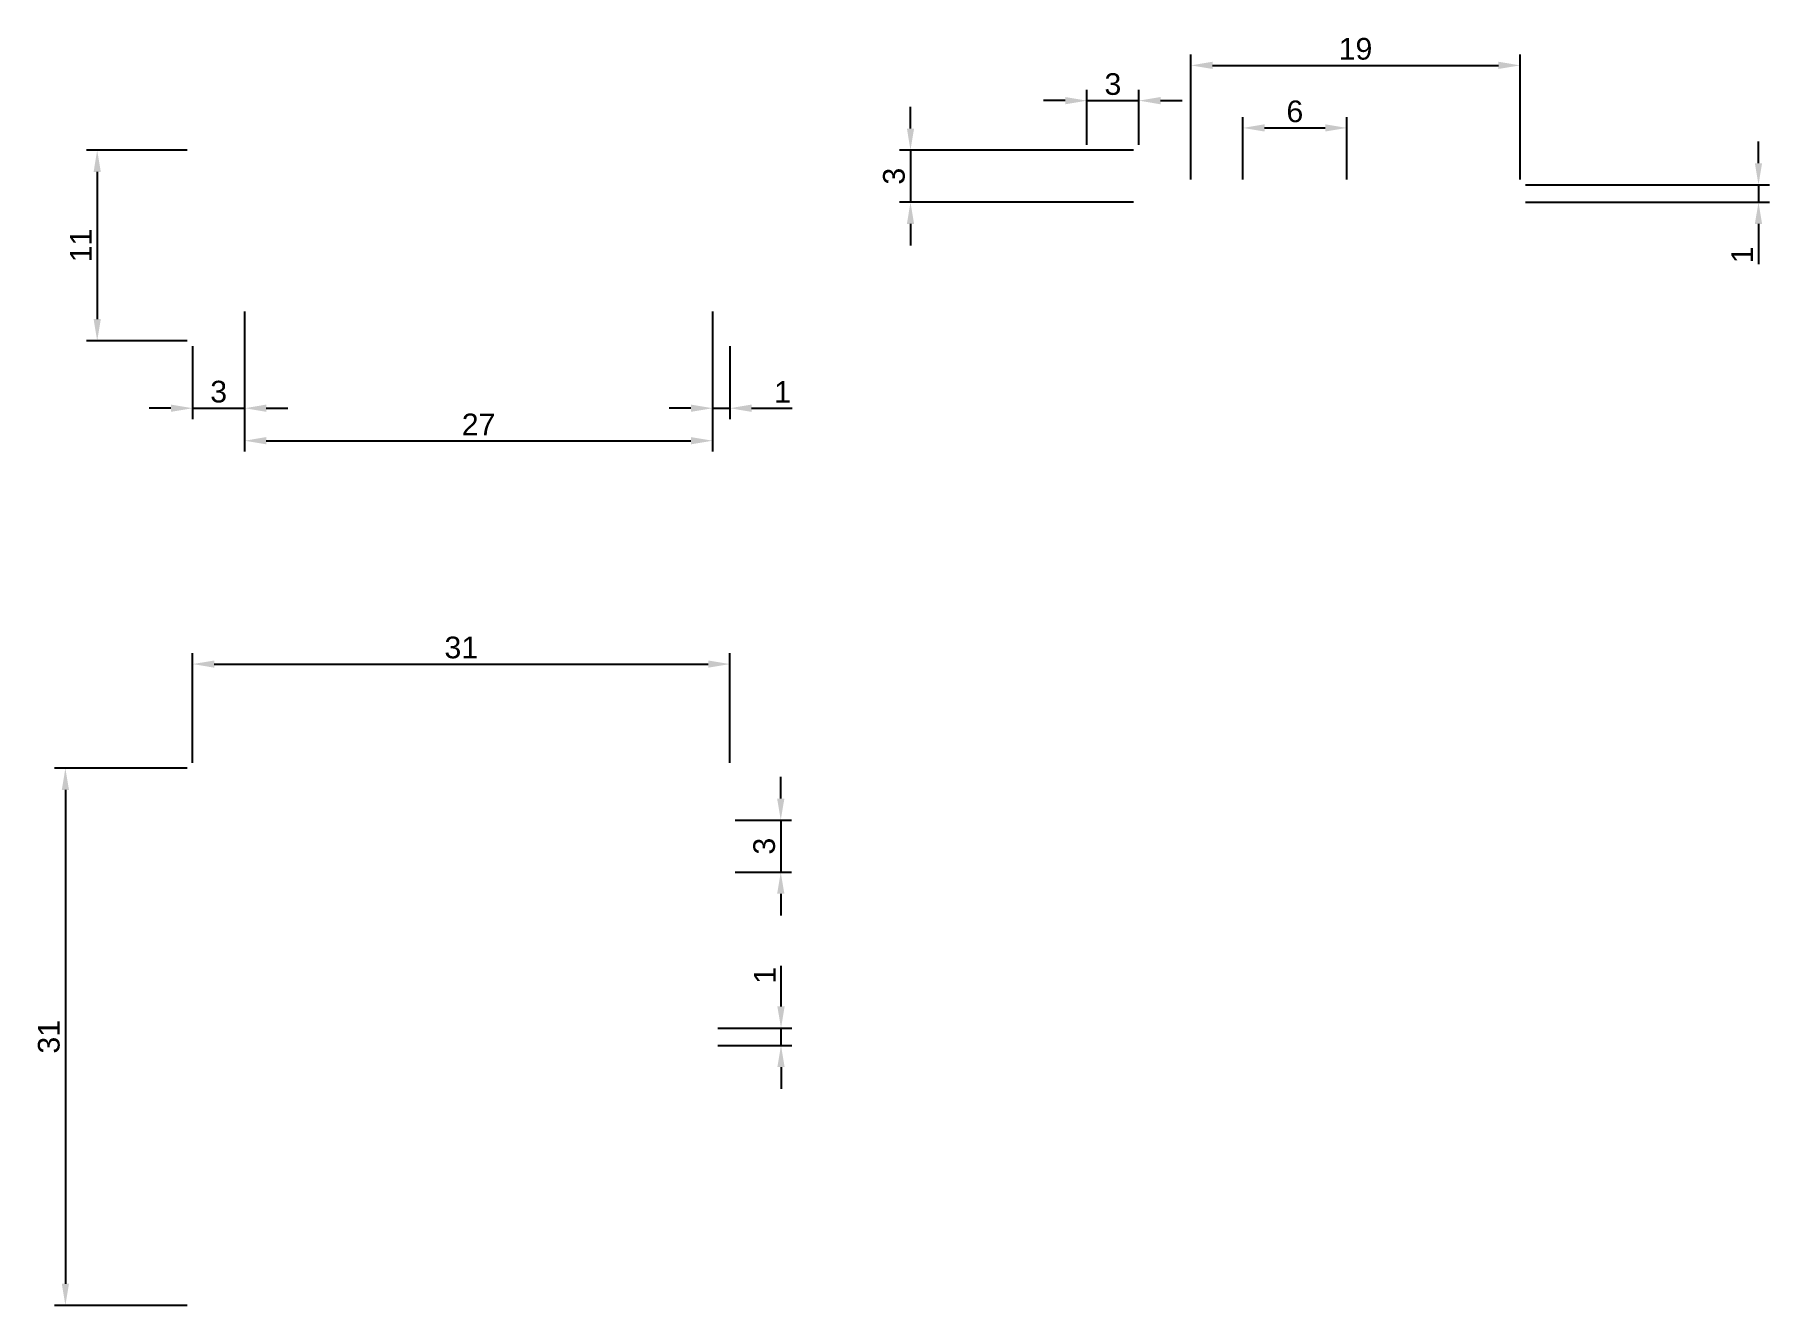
# Paper-space layout '2' of a CAD drawing. Header units: millimetres. Extents: x 14 to 215, y 54 to 200.
import ezdxf

# ---------------------------------------------------------------- set-up
doc = ezdxf.new("R2010")
doc.units = ezdxf.units.MM
doc.styles.get("Standard").update_dxf_attribs({"font": 'arial.ttf'})
doc.dimstyles.new('ISO-25', dxfattribs={"dimtxt": 2.5, "dimasz": 2.5, "dimexe": 1.25, "dimexo": 0.625, "dimtad": 1, "dimtxsty": 'Standard', "dimcen": 2.5, "dimclrd": 1, "dimclre": 1, "dimclrt": 1, "dimadec": 0, "dimazin": 0, "dimtfac": 1, "dimtmove": 0, "dimatfit": 3, "dimfxl": 1, "dimarcsym": 0})

# ---------------------------------------------------------------- blocks, each defined once
blk = doc.blocks.new('*D10')
at = {"color": 1, "lineweight": -2, "transparency": 16777216}
for p, q in [((32.03, 115.72), (16.72, 115.72)), ((17.97, 113.22), (17.97, 56.22)), ((32.03, 53.72), (16.72, 53.72))]:
    blk.add_line(p, q, dxfattribs=at)
at = {"color": 1, "transparency": 16777216}
for points in [[(17.56, 113.22), (18.39, 113.22), (17.97, 115.72)], [(17.56, 56.22), (18.39, 56.22), (17.97, 53.72)]]:
    blk.add_solid(points, dxfattribs=at)
at = {"layer": 'Defpoints', "color": 0, "transparency": 16777216}
for p in [(32.66, 115.72), (17.97, 53.72), (32.66, 53.72)]:
    blk.add_point(p, dxfattribs=at)
at = {"color": 1, "transparency": 16777216, "insert": (16.07, 84.72), "char_height": 2.5, "attachment_point": 5, "rotation": 90}
blk.add_mtext('31', dxfattribs=at)
blk = doc.blocks.new('*D11')
at = {"color": 1, "lineweight": -2, "transparency": 16777216}
for p, q in [((32.66, 116.35), (32.66, 128.99)), ((94.66, 116.35), (94.66, 128.99)), ((35.16, 127.74), (92.16, 127.74))]:
    blk.add_line(p, q, dxfattribs=at)
at = {"color": 1, "transparency": 16777216}
for points in [[(35.16, 128.15), (35.16, 127.32), (32.66, 127.74)], [(92.16, 128.15), (92.16, 127.32), (94.66, 127.74)]]:
    blk.add_solid(points, dxfattribs=at)
at = {"layer": 'Defpoints', "color": 0, "transparency": 16777216}
for p in [(94.66, 127.74), (32.66, 115.72), (94.66, 115.72)]:
    blk.add_point(p, dxfattribs=at)
at = {"color": 1, "transparency": 16777216, "insert": (63.66, 129.64), "char_height": 2.5, "attachment_point": 5}
blk.add_mtext('31', dxfattribs=at)
blk = doc.blocks.new('*D12')
at = {"color": 1, "lineweight": -2, "transparency": 16777216}
for p, q in [((32.03, 187.05), (20.39, 187.05)), ((21.64, 184.55), (21.64, 167.55)), ((32.03, 165.05), (20.39, 165.05))]:
    blk.add_line(p, q, dxfattribs=at)
at = {"color": 1, "transparency": 16777216}
for points in [[(21.23, 184.55), (22.06, 184.55), (21.64, 187.05)], [(21.23, 167.55), (22.06, 167.55), (21.64, 165.05)]]:
    blk.add_solid(points, dxfattribs=at)
at = {"layer": 'Defpoints', "color": 0, "transparency": 16777216}
for p in [(32.66, 187.05), (21.64, 165.05), (32.66, 165.05)]:
    blk.add_point(p, dxfattribs=at)
at = {"color": 1, "transparency": 16777216, "insert": (19.76, 176.05), "char_height": 2.5, "attachment_point": 5, "rotation": 90}
blk.add_mtext('11', dxfattribs=at)
blk = doc.blocks.new('*D13')
at = {"color": 1, "lineweight": -2, "transparency": 16777216}
for p, q in [((147.86, 183.67), (147.86, 198.09)), ((150.36, 196.84), (183.36, 196.84)), ((185.86, 183.67), (185.86, 198.09))]:
    blk.add_line(p, q, dxfattribs=at)
at = {"color": 1, "transparency": 16777216}
for points in [[(150.36, 197.26), (150.36, 196.43), (147.86, 196.84)], [(183.36, 197.26), (183.36, 196.43), (185.86, 196.84)]]:
    blk.add_solid(points, dxfattribs=at)
at = {"layer": 'Defpoints', "color": 0, "transparency": 16777216}
for p in [(185.86, 196.84), (147.86, 183.05), (185.86, 183.05)]:
    blk.add_point(p, dxfattribs=at)
at = {"color": 1, "transparency": 16777216, "insert": (166.86, 198.74), "char_height": 2.5, "attachment_point": 5}
blk.add_mtext('19', dxfattribs=at)
blk = doc.blocks.new('*D14')
at = {"color": 1, "lineweight": -2, "transparency": 16777216}
for p, q in [((100.53, 112.22), (100.53, 114.72)), ((95.28, 109.72), (101.78, 109.72)), ((100.53, 109.72), (100.53, 103.72)), ((95.28, 103.72), (101.78, 103.72)), ((100.53, 101.22), (100.53, 98.72))]:
    blk.add_line(p, q, dxfattribs=at)
at = {"color": 1, "transparency": 16777216}
for points in [[(100.11, 112.22), (100.95, 112.22), (100.53, 109.72)], [(100.11, 101.22), (100.95, 101.22), (100.53, 103.72)]]:
    blk.add_solid(points, dxfattribs=at)
at = {"layer": 'Defpoints', "color": 0, "transparency": 16777216}
for p in [(94.66, 109.72), (94.66, 103.72), (100.53, 103.72)]:
    blk.add_point(p, dxfattribs=at)
at = {"color": 1, "transparency": 16777216, "insert": (98.63, 106.72), "char_height": 2.5, "attachment_point": 5, "rotation": 90}
blk.add_mtext('3', dxfattribs=at)
blk = doc.blocks.new('*D16')
at = {"color": 1, "lineweight": -2, "transparency": 16777216}
for p, q in [((213.37, 185.55), (213.37, 188.05)), ((186.49, 183.05), (214.62, 183.05)), ((213.37, 183.05), (213.37, 181.05)), ((186.49, 181.05), (214.62, 181.05)), ((213.37, 178.55), (213.37, 173.88))]:
    blk.add_line(p, q, dxfattribs=at)
at = {"color": 1, "transparency": 16777216}
for points in [[(212.95, 185.55), (213.78, 185.55), (213.37, 183.05)], [(212.95, 178.55), (213.78, 178.55), (213.37, 181.05)]]:
    blk.add_solid(points, dxfattribs=at)
at = {"layer": 'Defpoints', "color": 0, "transparency": 16777216}
for p in [(185.86, 183.05), (185.86, 181.05), (213.37, 181.05)]:
    blk.add_point(p, dxfattribs=at)
at = {"color": 1, "transparency": 16777216, "insert": (211.49, 174.96), "char_height": 2.5, "attachment_point": 5, "rotation": 90}
blk.add_mtext('1', dxfattribs=at)
blk = doc.blocks.new('*D17')
at = {"color": 1, "lineweight": -2, "transparency": 16777216}
for p, q in [((115.5, 189.55), (115.5, 192.05)), ((141.24, 187.05), (114.25, 187.05)), ((115.5, 187.05), (115.5, 181.05)), ((141.24, 181.05), (114.25, 181.05)), ((115.5, 178.55), (115.5, 176.05))]:
    blk.add_line(p, q, dxfattribs=at)
at = {"color": 1, "transparency": 16777216}
for points in [[(115.09, 189.55), (115.92, 189.55), (115.5, 187.05)], [(115.09, 178.55), (115.92, 178.55), (115.5, 181.05)]]:
    blk.add_solid(points, dxfattribs=at)
at = {"layer": 'Defpoints', "color": 0, "transparency": 16777216}
for p in [(141.86, 187.05), (115.5, 181.05), (141.86, 181.05)]:
    blk.add_point(p, dxfattribs=at)
at = {"color": 1, "transparency": 16777216, "insert": (113.6, 184.05), "char_height": 2.5, "attachment_point": 5, "rotation": 90}
blk.add_mtext('3', dxfattribs=at)
blk = doc.blocks.new('*D18')
at = {"color": 1, "lineweight": -2, "transparency": 16777216}
for p, q in [((153.86, 183.67), (153.86, 190.87)), ((165.86, 183.67), (165.86, 190.87)), ((156.36, 189.62), (163.36, 189.62))]:
    blk.add_line(p, q, dxfattribs=at)
at = {"color": 1, "transparency": 16777216}
for points in [[(156.36, 190.04), (156.36, 189.21), (153.86, 189.62)], [(163.36, 190.04), (163.36, 189.21), (165.86, 189.62)]]:
    blk.add_solid(points, dxfattribs=at)
at = {"layer": 'Defpoints', "color": 0, "transparency": 16777216}
for p in [(165.86, 189.62), (153.86, 183.05), (165.86, 183.05)]:
    blk.add_point(p, dxfattribs=at)
at = {"color": 1, "transparency": 16777216, "insert": (159.86, 191.52), "char_height": 2.5, "attachment_point": 5}
blk.add_mtext('6', dxfattribs=at)
blk = doc.blocks.new('*D22')
at = {"color": 1, "lineweight": -2, "transparency": 16777216}
for p, q in [((133.36, 192.77), (130.86, 192.77)), ((135.86, 187.67), (135.86, 194.02)), ((135.86, 192.77), (141.86, 192.77)), ((141.86, 187.67), (141.86, 194.02)), ((144.36, 192.77), (146.86, 192.77))]:
    blk.add_line(p, q, dxfattribs=at)
at = {"color": 1, "transparency": 16777216}
for points in [[(133.36, 193.19), (133.36, 192.35), (135.86, 192.77)], [(144.36, 193.19), (144.36, 192.35), (141.86, 192.77)]]:
    blk.add_solid(points, dxfattribs=at)
at = {"layer": 'Defpoints', "color": 0, "transparency": 16777216}
for p in [(141.86, 192.77), (135.86, 187.05), (141.86, 187.05)]:
    blk.add_point(p, dxfattribs=at)
at = {"color": 1, "transparency": 16777216, "insert": (138.86, 194.67), "char_height": 2.5, "attachment_point": 5}
blk.add_mtext('3', dxfattribs=at)
blk = doc.blocks.new('*D25')
at = {"color": 1, "lineweight": -2, "transparency": 16777216}
for p, q in [((38.66, 168.42), (38.66, 152.27)), ((92.66, 168.42), (92.66, 152.27)), ((41.16, 153.52), (90.16, 153.52))]:
    blk.add_line(p, q, dxfattribs=at)
at = {"color": 1, "transparency": 16777216}
for points in [[(41.16, 153.94), (41.16, 153.1), (38.66, 153.52)], [(90.16, 153.94), (90.16, 153.1), (92.66, 153.52)]]:
    blk.add_solid(points, dxfattribs=at)
at = {"layer": 'Defpoints', "color": 0, "transparency": 16777216}
for p in [(38.66, 169.05), (92.66, 169.05), (92.66, 153.52)]:
    blk.add_point(p, dxfattribs=at)
at = {"color": 1, "transparency": 16777216, "insert": (65.66, 155.4), "char_height": 2.5, "attachment_point": 5}
blk.add_mtext('27', dxfattribs=at)
blk = doc.blocks.new('*D26')
at = {"color": 1, "lineweight": -2, "transparency": 16777216}
for p, q in [((94.66, 164.42), (94.66, 156.02)), ((92.66, 163.81), (92.66, 156.02)), ((90.16, 157.27), (87.66, 157.27)), ((92.66, 157.27), (94.66, 157.27)), ((97.16, 157.27), (101.83, 157.27))]:
    blk.add_line(p, q, dxfattribs=at)
at = {"color": 1, "transparency": 16777216}
for points in [[(90.16, 157.69), (90.16, 156.85), (92.66, 157.27)], [(97.16, 157.69), (97.16, 156.85), (94.66, 157.27)]]:
    blk.add_solid(points, dxfattribs=at)
at = {"layer": 'Defpoints', "color": 0, "transparency": 16777216}
for p in [(92.66, 164.44), (94.66, 165.05), (94.66, 157.27)]:
    blk.add_point(p, dxfattribs=at)
at = {"color": 1, "transparency": 16777216, "insert": (100.74, 159.15), "char_height": 2.5, "attachment_point": 5}
blk.add_mtext('1', dxfattribs=at)
blk = doc.blocks.new('*D27')
at = {"color": 1, "lineweight": -2, "transparency": 16777216}
for p, q in [((32.66, 164.42), (32.66, 156.02)), ((38.66, 164.42), (38.66, 156.02)), ((30.16, 157.27), (27.66, 157.27)), ((32.66, 157.27), (38.66, 157.27)), ((41.16, 157.27), (43.66, 157.27))]:
    blk.add_line(p, q, dxfattribs=at)
at = {"color": 1, "transparency": 16777216}
for points in [[(30.16, 157.69), (30.16, 156.85), (32.66, 157.27)], [(41.16, 157.69), (41.16, 156.85), (38.66, 157.27)]]:
    blk.add_solid(points, dxfattribs=at)
at = {"layer": 'Defpoints', "color": 0, "transparency": 16777216}
for p in [(32.66, 165.05), (38.66, 165.05), (38.66, 157.27)]:
    blk.add_point(p, dxfattribs=at)
at = {"color": 1, "transparency": 16777216, "insert": (35.66, 159.17), "char_height": 2.5, "attachment_point": 5}
blk.add_mtext('3', dxfattribs=at)
blk = doc.blocks.new('*D28')
at = {"color": 1, "lineweight": -2, "transparency": 16777216}
for p, q in [((100.56, 88.22), (100.56, 92.9)), ((93.28, 85.72), (101.81, 85.72)), ((100.56, 83.72), (100.56, 85.72)), ((93.28, 83.72), (101.81, 83.72)), ((100.56, 81.22), (100.56, 78.72))]:
    blk.add_line(p, q, dxfattribs=at)
at = {"color": 1, "transparency": 16777216}
for points in [[(100.14, 88.22), (100.98, 88.22), (100.56, 85.72)], [(100.14, 81.22), (100.98, 81.22), (100.56, 83.72)]]:
    blk.add_solid(points, dxfattribs=at)
at = {"layer": 'Defpoints', "color": 0, "transparency": 16777216}
for p in [(92.66, 85.72), (100.56, 85.72), (92.66, 83.72)]:
    blk.add_point(p, dxfattribs=at)
at = {"color": 1, "transparency": 16777216, "insert": (98.68, 91.81), "char_height": 2.5, "attachment_point": 5, "rotation": 90}
blk.add_mtext('1', dxfattribs=at)

psp = doc.layouts.new('2')

# ---------------------------------------------------------------- dimensions: what is measured, and where the dimension line sits
for base, p1, p2, picture, middle in [((185.861, 196.842), (147.861, 183.05), (185.861, 183.05), '*D13', (166.861, 198.744)), ((141.861, 192.769), (135.861, 187.05), (141.861, 187.05), '*D22', (138.861, 194.671)), ((165.861, 189.623), (153.861, 183.05), (165.861, 183.05), '*D18', (159.861, 191.524)), ((92.659, 153.521), (38.659, 169.05), (92.659, 169.05), '*D25', (65.659, 155.401)), ((38.659, 157.271), (32.659, 165.05), (38.659, 165.05), '*D27', (35.659, 159.174)), ((94.659, 157.271), (92.659, 164.437), (94.659, 165.05), '*D26', (100.745, 159.151)), ((94.659, 127.737), (32.659, 115.725), (94.659, 115.725), '*D11', (63.659, 129.639))]:
    dim = psp.add_linear_dim(base=base, p1=p1, p2=p2, dimstyle='ISO-25', override={"dimlfac": -0.5})
    dim.commit()
    dim.dimension.update_dxf_attribs({"geometry": picture, "text_midpoint": middle})
for base, p1, p2, picture, middle in [((115.502, 181.05), (141.861, 187.05), (141.861, 181.05), '*D17', (113.6, 184.05)), ((21.644, 165.05), (32.659, 187.05), (32.659, 165.05), '*D12', (19.764, 176.05)), ((213.366, 181.05), (185.861, 183.05), (185.861, 181.05), '*D16', (211.486, 174.964)), ((17.973, 53.725), (32.659, 115.725), (32.659, 53.725), '*D10', (16.07, 84.725)), ((100.529, 103.725), (94.659, 109.725), (94.659, 103.725), '*D14', (98.626, 106.725)), ((100.56, 85.725), (92.659, 83.725), (92.659, 85.725), '*D28', (98.68, 91.81))]:
    dim = psp.add_linear_dim(base=base, p1=p1, p2=p2, angle=90, dimstyle='ISO-25', override={"dimlfac": -0.5})
    dim.commit()
    dim.dimension.update_dxf_attribs({"geometry": picture, "text_midpoint": middle})

doc.saveas('drawing.dxf')
